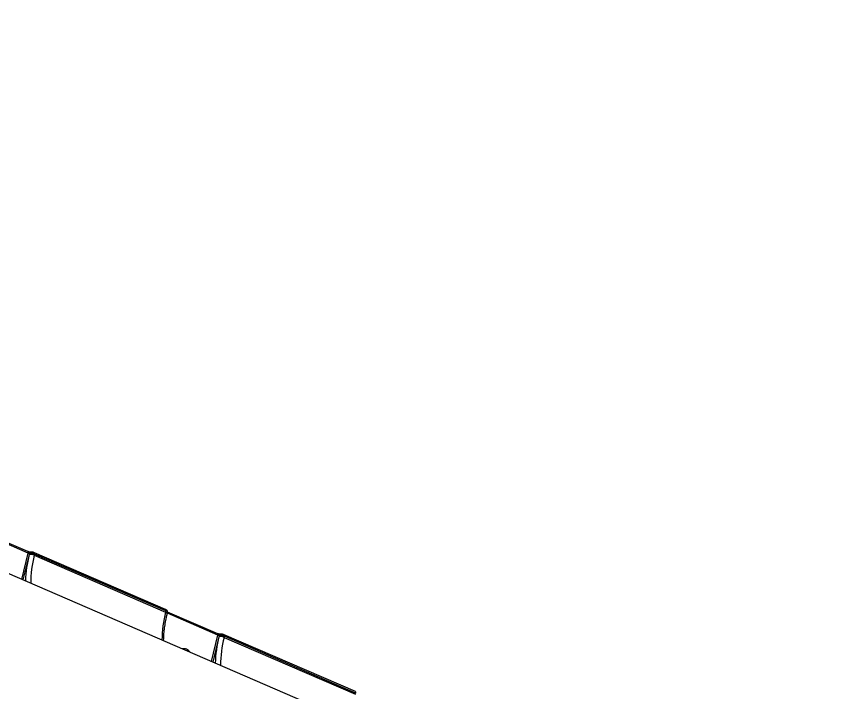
# Model space of a CAD drawing. Header units: millimetres. Extents: x -6523 to 7556, y -5559 to 6101.
# Drawn here: x 2541.7 to 2969.2, y -1782 to -1429.4 of the extents above; entities that cross this region are included whole.
import ezdxf

# ---------------------------------------------------------------- set-up
doc = ezdxf.new("R2010")
doc.units = ezdxf.units.MM
for name, color, linetype in [('DIKOM_ОБЪЕКТ', 7, 'Continuous'), ('DIKOM_РАЗМЕР_ЗОНА', 7, 'Continuous'), ('DIKOM_РАЗМЕР_ОБЪЕКТА', 7, 'Continuous')]:
    doc.layers.add(name, color=color, linetype=linetype)
doc.styles.add('style1', font='arial.ttf', dxfattribs={"width": 0.8})
doc.dimstyles.new('1-50', dxfattribs={"dimtxt": 300, "dimasz": 200, "dimexe": 100, "dimexo": 0, "dimgap": 100, "dimtad": 1, "dimtxsty": 'style1', "dimcen": 200, "dimclrd": 7, "dimclre": 7, "dimclrt": 7, "dimadec": 1, "dimazin": 2, "dimtfac": 1, "dimtmove": 0, "dimatfit": 2, "dimfxl": 0, "dimlwd": 25, "dimlwe": 18, "dimarcsym": 0})

# ---------------------------------------------------------------- blocks, each defined once
blk = doc.blocks.new('*D10')
at = {"layer": 'Defpoints', "color": 0, "transparency": 16777216}
for p in [(-1823.23, 4314.24), (3842.01, -3170.82), (6537.88, -3170.82)]:
    blk.add_point(p, dxfattribs=at)
at = {"layer": 'DIKOM_РАЗМЕР_ОБЪЕКТА', "color": 7, "lineweight": 18, "transparency": 16777216}
for p, q in [((-1823.23, 4314.24), (6637.88, 4314.24)), ((3842.01, -3170.82), (6637.88, -3170.82))]:
    blk.add_line(p, q, dxfattribs=at)
at = {"layer": 'DIKOM_РАЗМЕР_ОБЪЕКТА', "color": 7, "lineweight": 25, "transparency": 16777216}
blk.add_line((6537.88, 3914.24), (6537.88, -2770.82), dxfattribs=at)
at = {"layer": 'DIKOM_РАЗМЕР_ОБЪЕКТА', "color": 7, "transparency": 16777216}
for points in [[(6471.22, 3914.24), (6604.55, 3914.24), (6537.88, 4314.24)], [(6471.22, -2770.82), (6604.55, -2770.82), (6537.88, -3170.82)]]:
    blk.add_solid(points, dxfattribs=at)
at = {"layer": 'DIKOM_РАЗМЕР_ОБЪЕКТА', "color": 7, "transparency": 16777216, "insert": (6304.71, 207.11), "char_height": 300, "attachment_point": 5, "rotation": 90, "style": 'style1'}
blk.add_mtext('7500', dxfattribs=at)
blk = doc.blocks.new('*D11')
at = {"layer": 'Defpoints', "color": 0, "transparency": 16777216}
for p in [(-5022.71, -299.32), (4115.33, -1753.09), (4115.33, -4391.39)]:
    blk.add_point(p, dxfattribs=at)
at = {"layer": 'DIKOM_РАЗМЕР_ОБЪЕКТА', "color": 7, "lineweight": 18, "transparency": 16777216}
for p, q in [((-5022.71, -299.32), (-5022.71, -4491.39)), ((4115.33, -1753.09), (4115.33, -4491.39))]:
    blk.add_line(p, q, dxfattribs=at)
at = {"layer": 'DIKOM_РАЗМЕР_ОБЪЕКТА', "color": 7, "lineweight": 25, "transparency": 16777216}
blk.add_line((-4622.71, -4391.39), (3715.33, -4391.39), dxfattribs=at)
at = {"layer": 'DIKOM_РАЗМЕР_ОБЪЕКТА', "color": 7, "transparency": 16777216}
for points in [[(-4622.71, -4324.73), (-4622.71, -4458.06), (-5022.71, -4391.39)], [(3715.33, -4324.73), (3715.33, -4458.06), (4115.33, -4391.39)]]:
    blk.add_solid(points, dxfattribs=at)
at = {"layer": 'DIKOM_РАЗМЕР_ОБЪЕКТА', "color": 7, "transparency": 16777216, "insert": (-175.12, -4158.22), "char_height": 300, "attachment_point": 5, "style": 'style1'}
blk.add_mtext('9150', dxfattribs=at)
blk = doc.blocks.new('*D12')
at = {"layer": 'Defpoints', "color": 0, "transparency": 16777216}
for p in [(-6522.71, -395.62), (6102.86, -1877.31), (6102.86, -5458.89)]:
    blk.add_point(p, dxfattribs=at)
at = {"layer": 'DIKOM_РАЗМЕР_ЗОНА', "color": 7, "lineweight": 18, "transparency": 16777216}
for p, q in [((-6522.71, -395.62), (-6522.71, -5558.89)), ((6102.86, -1877.31), (6102.86, -5558.89))]:
    blk.add_line(p, q, dxfattribs=at)
at = {"layer": 'DIKOM_РАЗМЕР_ЗОНА', "color": 7, "lineweight": 25, "transparency": 16777216}
blk.add_line((-6122.71, -5458.89), (5702.86, -5458.89), dxfattribs=at)
at = {"layer": 'DIKOM_РАЗМЕР_ЗОНА', "color": 7, "transparency": 16777216}
for points in [[(-6122.71, -5392.23), (-6122.71, -5525.56), (-6522.71, -5458.89)], [(5702.86, -5392.23), (5702.86, -5525.56), (6102.86, -5458.89)]]:
    blk.add_solid(points, dxfattribs=at)
at = {"layer": 'DIKOM_РАЗМЕР_ЗОНА', "color": 7, "transparency": 16777216, "insert": (78.38, -5225.72), "char_height": 300, "attachment_point": 5, "style": 'style1'}
blk.add_mtext('12600', dxfattribs=at)
blk = doc.blocks.new('*D13')
at = {"layer": 'Defpoints', "color": 0, "transparency": 16777216}
for p in [(-2358.18, 6101.03), (4341.71, -4605.15), (7455.88, -4605.15)]:
    blk.add_point(p, dxfattribs=at)
at = {"layer": 'DIKOM_РАЗМЕР_ЗОНА', "color": 7, "lineweight": 18, "transparency": 16777216}
for p, q in [((-2358.18, 6101.03), (7555.88, 6101.03)), ((4341.71, -4605.15), (7555.88, -4605.15))]:
    blk.add_line(p, q, dxfattribs=at)
at = {"layer": 'DIKOM_РАЗМЕР_ЗОНА', "color": 7, "lineweight": 25, "transparency": 16777216}
blk.add_line((7455.88, 5701.03), (7455.88, -4205.15), dxfattribs=at)
at = {"layer": 'DIKOM_РАЗМЕР_ЗОНА', "color": 7, "transparency": 16777216}
for points in [[(7389.22, 5701.03), (7522.55, 5701.03), (7455.88, 6101.03)], [(7389.22, -4205.15), (7522.55, -4205.15), (7455.88, -4605.15)]]:
    blk.add_solid(points, dxfattribs=at)
at = {"layer": 'DIKOM_РАЗМЕР_ЗОНА', "color": 7, "transparency": 16777216, "insert": (7222.71, 375.61), "char_height": 300, "attachment_point": 5, "rotation": 90, "style": 'style1'}
blk.add_mtext('10700', dxfattribs=at)

msp = doc.modelspace()

# ---------------------------------------------------------------- linework, layer by layer
at = {"layer": 'DIKOM_ОБЪЕКТ', "color": 7, "linetype": 'Continuous', "lineweight": 15}
for p, q in [((2547.846, -1709.668), (2521.449, -1698.237)), ((2547.725, -1708.921), (2521.567, -1697.592)), ((2544.475, -1723.412), (2547.846, -1709.668)), ((2548.505, -1709.812), (2548.348, -1710.454)), ((2619.562, -1739.142), (2551.062, -1709.475)), ((2786.364, -1828.168), (2517.471, -1711.717)), ((2548.348, -1710.454), (2545.103, -1723.684)), ((2551.182, -1710.223), (2551.034, -1710.829)), ((2551.034, -1710.829), (2619.534, -1740.495)), ((2619.683, -1739.889), (2551.182, -1710.223)), ((2619.534, -1740.495), (2619.683, -1739.889)), ((2620.441, -1741.312), (2620.594, -1740.686)), ((2646.882, -1752.559), (2620.486, -1741.128)), ((2646.762, -1751.812), (2620.603, -1740.483)), ((2643.512, -1766.302), (2646.882, -1752.559)), ((2647.542, -1752.703), (2647.384, -1753.345)), ((2718.599, -1782.032), (2650.099, -1752.366)), ((2647.384, -1753.345), (2644.14, -1766.574)), ((2650.219, -1753.114), (2650.071, -1753.719)), ((2650.071, -1753.719), (2718.571, -1783.385)), ((2718.719, -1782.78), (2650.219, -1753.114))]:
    msp.add_line(p, q, dxfattribs=at)
at = {"layer": 'DIKOM_ОБЪЕКТ', "color": 7, "linetype": 'Continuous', "lineweight": 15, "flags": 128}
for points in [[(2547.846, -1709.668), (2547.879, -1709.496), (2547.892, -1709.337), (2547.885, -1709.196), (2547.857, -1709.078), (2547.809, -1708.989), (2547.744, -1708.931), (2547.725, -1708.921)], [(2551.182, -1710.223), (2551.216, -1710.051), (2551.229, -1709.892), (2551.222, -1709.751), (2551.194, -1709.634), (2551.147, -1709.544), (2551.083, -1709.486), (2551.057, -1709.473)], [(2619.683, -1739.889), (2619.716, -1739.717), (2619.729, -1739.558), (2619.722, -1739.418), (2619.694, -1739.3), (2619.647, -1739.211), (2619.583, -1739.152), (2619.562, -1739.142)], [(2619.534, -1740.495), (2619.836, -1740.641), (2620.087, -1740.794), (2620.277, -1740.949), (2620.398, -1741.1), (2620.446, -1741.24), (2620.441, -1741.311)], [(2646.882, -1752.559), (2646.916, -1752.387), (2646.929, -1752.228), (2646.922, -1752.086), (2646.893, -1751.969), (2646.846, -1751.88), (2646.781, -1751.821), (2646.762, -1751.812)], [(2650.219, -1753.114), (2650.252, -1752.942), (2650.266, -1752.783), (2650.258, -1752.642), (2650.231, -1752.525), (2650.184, -1752.435), (2650.119, -1752.377), (2650.094, -1752.364)], [(2718.719, -1782.78), (2718.753, -1782.608), (2718.766, -1782.449), (2718.759, -1782.308), (2718.731, -1782.191), (2718.684, -1782.101), (2718.619, -1782.043), (2718.599, -1782.032)]]:
    msp.add_lwpolyline(points, dxfattribs=at)
at = {"layer": 'DIKOM_ОБЪЕКТ', "color": 7, "linetype": 'Continuous', "lineweight": 15}
for centre, radius, start, end in [((2549.309, -1709.993), 0.824, 107.23812, 167.35058), ((2611.59, -1726.462), 65.237, 165.79562, 178.04906), ((2549.09, -1714.952), 4.558, 64.75939, 99.37501), ((2608.172, -1725.569), 59.009, 165.53414, 179.87655), ((2676.672, -1755.235), 59.009, 165.53414, 179.87655), ((2648.346, -1752.884), 0.825, 107.26339, 167.34776), ((2710.608, -1769.35), 65.219, 165.79388, 178.0508), ((2648.127, -1757.842), 4.558, 64.75939, 99.37501), ((2707.208, -1768.46), 59.009, 165.53414, 179.87655), ((2629.062, -1763.093), 3.466, 66.05301, 102.76736), ((2628.355, -1764.365), 4.917, 36.28601, 64.54583)]:
    msp.add_arc(centre, radius, start, end, dxfattribs=at)
for points, knots in [([(2549.082, -1709.201), (2549.082, -1709.201), (2549.093, -1709.199), (2549.054, -1709.206), (2548.969, -1709.209), (2548.791, -1709.201), (2548.531, -1709.165), (2548.206, -1709.092), (2547.915, -1709.002), (2547.778, -1708.941), (2547.732, -1708.921)], [0, 0, 0, 0, 0.005883, 0.0950047, 0.2005749, 0.3369444, 0.5007073, 0.6919141, 0.8977518, 1, 1, 1, 1]), ([(2548.505, -1709.812), (2548.473, -1709.814), (2548.408, -1709.817), (2548.263, -1709.797), (2548.103, -1709.76), (2547.957, -1709.714), (2547.877, -1709.681), (2547.846, -1709.668)], [0, 0, 0, 0, 0.2153303, 0.4305059, 0.645267, 0.8595379, 1, 1, 1, 1]), ([(2551.182, -1710.223), (2551.056, -1710.172), (2550.737, -1710.043), (2550.151, -1709.878), (2549.499, -1709.765), (2548.907, -1709.733), (2548.639, -1709.786), (2548.505, -1709.812)], [0, 0, 0, 0, 0.1407285, 0.3554722, 0.5703242, 0.7851269, 1, 1, 1, 1]), ([(2550.188, -1709.221), (2550.102, -1709.203), (2549.791, -1709.136), (2549.423, -1709.107), (2549.15, -1709.206), (2549.072, -1709.234)], [0, 0, 0, 0, 0.2135156, 0.7746185, 1, 1, 1, 1]), ([(2551.056, -1709.478), (2550.893, -1709.411), (2550.615, -1709.296), (2550.313, -1709.243), (2550.188, -1709.221)], [0, 0, 0, 0, 0.585467, 1, 1, 1, 1]), ([(2620.593, -1740.689), (2620.593, -1740.688), (2620.654, -1740.558), (2620.63, -1740.279), (2620.529, -1739.933), (2620.336, -1739.649), (2620.048, -1739.392), (2619.782, -1739.232), (2619.584, -1739.153), (2619.559, -1739.143)], [0, 0, 0, 0, 0.0015972, 0.2008837, 0.3621713, 0.518964, 0.6987966, 0.9624079, 1, 1, 1, 1]), ([(2620.575, -1740.681), (2620.585, -1740.667), (2620.636, -1740.592), (2620.511, -1740.403), (2620.208, -1740.141), (2619.858, -1739.973), (2619.683, -1739.889)], [0, 0, 0, 0, 0.0719624, 0.3813307, 0.6906179, 1, 1, 1, 1]), ([(2618.535, -1755.485), (2618.534, -1755.396), (2618.525, -1754.422), (2618.62, -1752.446), (2618.894, -1749.509), (2619.349, -1746.431), (2619.878, -1743.683), (2620.288, -1741.957), (2620.441, -1741.312)], [0, 0, 0, 0, 0.0214349, 0.2333913, 0.4458934, 0.6589808, 0.872559, 1, 1, 1, 1]), ([(2648.118, -1752.092), (2648.119, -1752.092), (2648.129, -1752.088), (2648.091, -1752.098), (2648.006, -1752.099), (2647.828, -1752.092), (2647.567, -1752.055), (2647.243, -1751.982), (2646.952, -1751.892), (2646.814, -1751.832), (2646.769, -1751.812)], [0, 0, 0, 0, 0.00583486, 0.09497295, 0.20051711, 0.33691265, 0.50066908, 0.69188628, 0.89772835, 1, 1, 1, 1]), ([(2647.542, -1752.703), (2647.509, -1752.705), (2647.445, -1752.708), (2647.3, -1752.688), (2647.139, -1752.651), (2646.994, -1752.605), (2646.914, -1752.572), (2646.882, -1752.559)], [0, 0, 0, 0, 0.21555363, 0.43076412, 0.6453208, 0.85962083, 1, 1, 1, 1]), ([(2650.219, -1753.114), (2650.093, -1753.062), (2649.774, -1752.933), (2649.187, -1752.769), (2648.536, -1752.656), (2647.943, -1752.624), (2647.675, -1752.677), (2647.542, -1752.703)], [0, 0, 0, 0, 0.1407542, 0.355467, 0.5703089, 0.7851792, 1, 1, 1, 1]), ([(2649.225, -1752.112), (2649.139, -1752.094), (2648.828, -1752.026), (2648.459, -1751.998), (2648.187, -1752.097), (2648.109, -1752.125)], [0, 0, 0, 0, 0.2135509, 0.7746219, 1, 1, 1, 1]), ([(2650.092, -1752.369), (2649.93, -1752.302), (2649.652, -1752.186), (2649.35, -1752.134), (2649.225, -1752.112)], [0, 0, 0, 0, 0.585467, 1, 1, 1, 1])]:
    msp.add_open_spline(points, degree=3, knots=knots, dxfattribs=at)

# ---------------------------------------------------------------- dimensions: what is measured, and where the dimension line sits
at = {"layer": 'DIKOM_РАЗМЕР_ЗОНА'}
dim = msp.add_linear_dim(base=(7455.882, -4605.145), p1=(-2358.182, 6101.03), p2=(4341.706, -4605.145), angle=90, text='10700', dimstyle='1-50', override={"dimasz": 400, "dimgap": 80}, dxfattribs=at)
dim.commit()
dim.dimension.update_dxf_attribs({"geometry": '*D13', "text_midpoint": (7455.882, 375.606), "dimtype": 160})
dim = msp.add_linear_dim(base=(6102.859, -5458.894), p1=(-6522.706, -395.616), p2=(6102.859, -1877.311), text='12600', dimstyle='1-50', override={"dimasz": 400, "dimgap": 80}, dxfattribs=at)
dim.commit()
dim.dimension.update_dxf_attribs({"geometry": '*D12', "text_midpoint": (78.382, -5458.894), "dimtype": 160})
at = {"layer": 'DIKOM_РАЗМЕР_ОБЪЕКТА'}
dim = msp.add_linear_dim(base=(6537.882, -3170.823), p1=(-1823.231, 4314.242), p2=(3842.008, -3170.823), angle=90, text='7500', dimstyle='1-50', override={"dimasz": 400, "dimgap": 80}, dxfattribs=at)
dim.commit()
dim.dimension.update_dxf_attribs({"geometry": '*D10', "text_midpoint": (6537.882, 207.106), "dimtype": 160})
dim = msp.add_linear_dim(base=(4115.332, -4391.394), p1=(-5022.706, -299.317), p2=(4115.332, -1753.089), text='9150', dimstyle='1-50', override={"dimasz": 400, "dimgap": 80}, dxfattribs=at)
dim.commit()
dim.dimension.update_dxf_attribs({"geometry": '*D11', "text_midpoint": (-175.118, -4391.394), "dimtype": 160})

doc.saveas('drawing.dxf')
